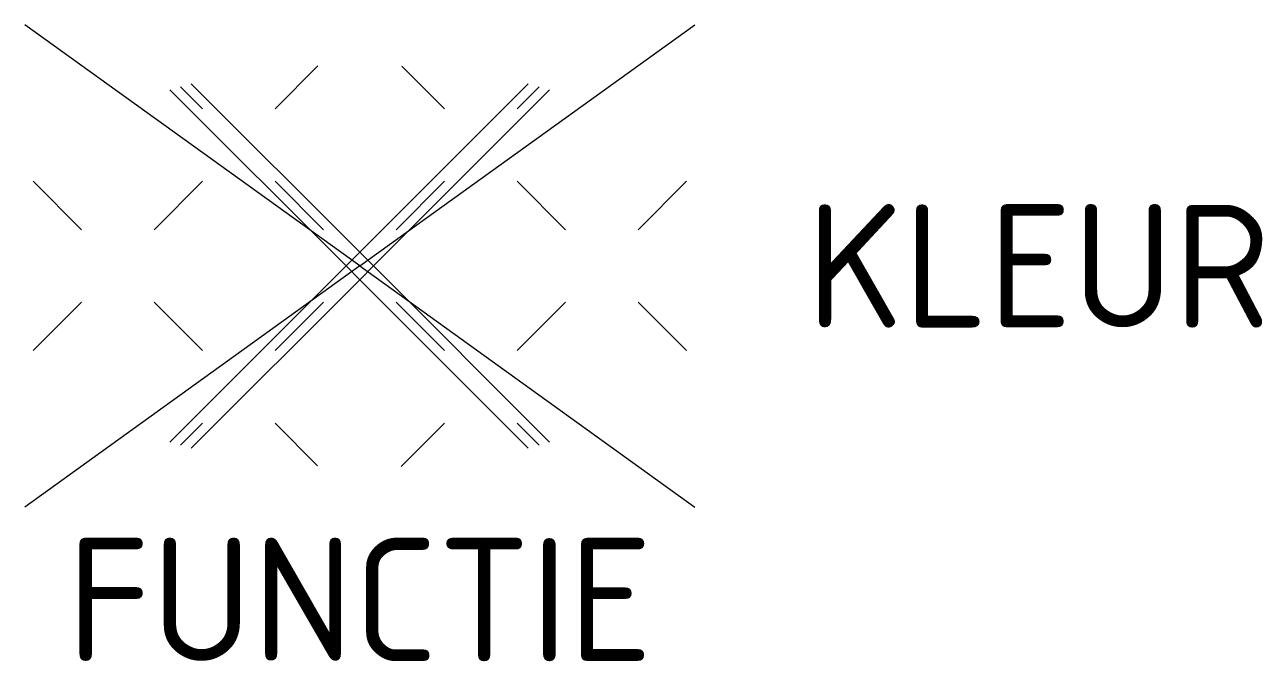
# Model space of a CAD drawing. Extents: x -4.9 to 13.2, y -5.8 to 3.5.
import ezdxf
from ezdxf.enums import TextEntityAlignment as Align

# ---------------------------------------------------------------- set-up
doc = ezdxf.new("R2010")
doc.units = 0
doc.styles.add('NLCS-ISO', font='NLCS-ISO.ttf')

msp = doc.modelspace()

# ---------------------------------------------------------------- linework, layer by layer
for p, q in [((0, 0), (-4.895, 3.524)), ((0, 0), (4.895, 3.524)), ((-1.237, 2.298), (-0.612, 2.923)), ((1.237, 2.298), (0.616, 2.92)), ((-0.2, 0), (-2.773, 2.573)), ((-2.298, 2.298), (-2.619, 2.619)), ((0, 0.2), (-2.463, 2.663)), ((0, 0.2), (2.463, 2.663)), ((0.2, 0), (2.773, 2.573)), ((2.298, 2.298), (2.619, 2.619)), ((-4.066, 0.53), (-4.773, 1.237)), ((-3.005, 0.53), (-2.298, 1.237)), ((-0.53, 0.53), (-1.237, 1.237)), ((0.53, 0.53), (1.237, 1.237)), ((3.005, 0.53), (2.298, 1.237)), ((4.066, 0.53), (4.773, 1.237)), ((-0.2, 0), (0, 0.2)), ((0.2, 0), (0, 0.2)), ((0, 0), (-4.895, -3.524)), ((0, 0), (4.895, -3.524)), ((-2.773, -2.573), (-0.2, 0)), ((0, -0.2), (-0.2, 0)), ((0, -0.2), (0.2, 0)), ((2.773, -2.573), (0.2, 0)), ((-2.463, -2.663), (0, -0.2)), ((2.463, -2.663), (0, -0.2)), ((-4.773, -1.237), (-4.066, -0.53)), ((-2.298, -1.237), (-3.005, -0.53)), ((-1.237, -1.237), (-0.53, -0.53)), ((1.237, -1.237), (0.53, -0.53)), ((2.298, -1.237), (3.005, -0.53)), ((4.773, -1.237), (4.066, -0.53)), ((-2.619, -2.619), (-2.298, -2.298)), ((-0.618, -2.918), (-1.237, -2.298)), ((0.606, -2.929), (1.237, -2.298)), ((2.619, -2.619), (2.298, -2.298))]:
    msp.add_line(p, q)

# ---------------------------------------------------------------- texts
at = {"style": 'NLCS-ISO'}
msp.add_attdef('KLEUR', text='', height=1.8, dxfattribs=at).set_placement((6.525, 0), align=Align.MIDDLE_LEFT)
at = {"style": 'NLCS-ISO', "flags": 1}
msp.add_attdef('FUNCTIE', text='', height=1.8, dxfattribs=at).set_placement((0, -3.975), align=Align.TOP_CENTER)

doc.saveas('drawing.dxf')
